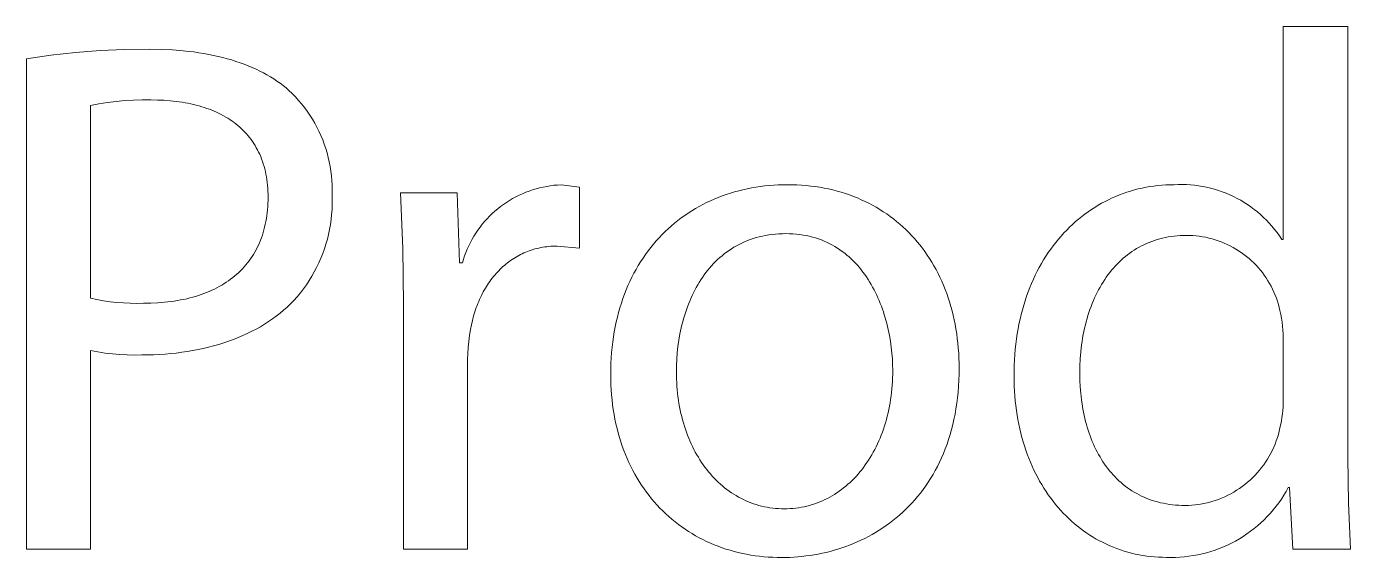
# Model space of a CAD drawing. Header units: millimetres. Extents: x -962 to 3068, y -237 to 2578.
# Drawn here: x 1785.4 to 1857.9, y -170.2 to -141.1 of the extents above; entities that cross this region are included whole.
import ezdxf

# ---------------------------------------------------------------- set-up
doc = ezdxf.new("R2010")
doc.units = ezdxf.units.MM
doc.header["$MEASUREMENT"] = 0
doc.layers.add('Domyślny', color=7, linetype='Continuous', true_color=0x000000)

msp = doc.modelspace()

# ---------------------------------------------------------------- linework, layer by layer
at = {"layer": 'Domyślny', "color": 18, "lineweight": 15, "true_color": 0x000000}
for p, q in [((1854.203, -152.808), (1854.203, -141.146)), ((1854.203, -141.146), (1857.746, -141.146)), ((1857.746, -141.146), (1857.746, -164.739)), ((1785.368, -142.916), (1786.707, -142.721)), ((1786.707, -142.721), (1788.051, -142.572)), ((1788.051, -142.572), (1789.4, -142.467)), ((1789.4, -142.467), (1790.752, -142.407)), ((1790.752, -142.407), (1792.105, -142.393)), ((1792.105, -142.393), (1792.743, -142.402)), ((1792.743, -142.402), (1793.36, -142.431)), ((1793.36, -142.431), (1793.955, -142.478)), ((1793.955, -142.478), (1794.244, -142.508)), ((1794.244, -142.508), (1794.528, -142.543)), ((1794.528, -142.543), (1794.807, -142.582)), ((1794.807, -142.582), (1795.08, -142.626)), ((1795.08, -142.626), (1795.348, -142.675)), ((1795.348, -142.675), (1795.611, -142.727)), ((1795.611, -142.727), (1795.868, -142.784)), ((1795.868, -142.784), (1796.12, -142.846)), ((1796.12, -142.846), (1796.366, -142.912)), ((1785.368, -169.784), (1785.368, -142.916)), ((1796.366, -142.912), (1796.607, -142.981)), ((1796.607, -142.981), (1796.843, -143.056)), ((1796.843, -143.056), (1797.074, -143.134)), ((1797.074, -143.134), (1797.299, -143.216)), ((1797.299, -143.216), (1797.518, -143.303)), ((1797.518, -143.303), (1797.733, -143.393)), ((1797.733, -143.393), (1797.942, -143.488)), ((1797.942, -143.488), (1798.146, -143.587)), ((1798.146, -143.587), (1798.344, -143.689)), ((1798.344, -143.689), (1798.537, -143.796)), ((1798.537, -143.796), (1798.725, -143.906)), ((1798.725, -143.906), (1798.908, -144.02)), ((1798.908, -144.02), (1799.085, -144.138)), ((1799.085, -144.138), (1799.257, -144.26)), ((1799.257, -144.26), (1799.424, -144.385)), ((1799.424, -144.385), (1799.585, -144.514)), ((1799.585, -144.514), (1799.741, -144.647)), ((1799.741, -144.647), (1799.925, -144.823)), ((1799.925, -144.823), (1800.102, -145.005)), ((1800.102, -145.005), (1800.273, -145.193)), ((1789.339, -145.378), (1788.87, -145.466)), ((1788.87, -145.466), (1788.87, -156.028)), ((1789.809, -145.305), (1789.339, -145.378)), ((1790.282, -145.247), (1789.809, -145.305)), ((1790.757, -145.205), (1790.282, -145.247)), ((1791.233, -145.178), (1790.757, -145.205)), ((1791.709, -145.166), (1791.233, -145.178)), ((1792.185, -145.171), (1791.709, -145.166)), ((1792.544, -145.176), (1792.185, -145.171)), ((1792.894, -145.191), (1792.544, -145.176)), ((1793.237, -145.216), (1792.894, -145.191)), ((1793.571, -145.252), (1793.237, -145.216)), ((1793.896, -145.298), (1793.571, -145.252)), ((1794.055, -145.325), (1793.896, -145.298)), ((1794.213, -145.354), (1794.055, -145.325)), ((1794.367, -145.386), (1794.213, -145.354)), ((1794.52, -145.421), (1794.367, -145.386)), ((1794.67, -145.458), (1794.52, -145.421)), ((1794.818, -145.497), (1794.67, -145.458)), ((1794.964, -145.54), (1794.818, -145.497)), ((1795.107, -145.585), (1794.964, -145.54)), ((1795.248, -145.632), (1795.107, -145.585)), ((1795.386, -145.682), (1795.248, -145.632)), ((1795.522, -145.735), (1795.386, -145.682)), ((1795.655, -145.79), (1795.522, -145.735)), ((1800.273, -145.193), (1800.437, -145.387)), ((1800.437, -145.387), (1800.595, -145.587)), ((1800.595, -145.587), (1800.746, -145.791)), ((1795.785, -145.848), (1795.655, -145.79)), ((1795.914, -145.908), (1795.785, -145.848)), ((1796.039, -145.971), (1795.914, -145.908)), ((1796.162, -146.037), (1796.039, -145.971)), ((1796.282, -146.105), (1796.162, -146.037)), ((1796.4, -146.176), (1796.282, -146.105)), ((1796.514, -146.25), (1796.4, -146.176)), ((1796.626, -146.326), (1796.514, -146.25)), ((1796.736, -146.405), (1796.626, -146.326)), ((1796.842, -146.486), (1796.736, -146.405)), ((1796.946, -146.57), (1796.842, -146.486)), ((1800.746, -145.791), (1800.889, -146.001)), ((1800.889, -146.001), (1801.026, -146.216)), ((1801.026, -146.216), (1801.154, -146.435)), ((1801.154, -146.435), (1801.275, -146.658)), ((1797.047, -146.657), (1796.946, -146.57)), ((1797.145, -146.746), (1797.047, -146.657)), ((1797.239, -146.838), (1797.145, -146.746)), ((1797.332, -146.933), (1797.239, -146.838)), ((1797.421, -147.03), (1797.332, -146.933)), ((1797.507, -147.13), (1797.421, -147.03)), ((1797.59, -147.232), (1797.507, -147.13)), ((1801.275, -146.658), (1801.389, -146.886)), ((1801.389, -146.886), (1801.494, -147.117)), ((1801.494, -147.117), (1801.592, -147.352)), ((1797.67, -147.338), (1797.59, -147.232)), ((1797.747, -147.445), (1797.67, -147.338)), ((1797.82, -147.556), (1797.747, -147.445)), ((1797.891, -147.669), (1797.82, -147.556)), ((1797.958, -147.785), (1797.891, -147.669)), ((1798.023, -147.904), (1797.958, -147.785)), ((1798.084, -148.025), (1798.023, -147.904)), ((1801.592, -147.352), (1801.681, -147.59)), ((1801.681, -147.59), (1801.762, -147.831)), ((1801.762, -147.831), (1801.835, -148.075)), ((1798.141, -148.149), (1798.084, -148.025)), ((1798.196, -148.275), (1798.141, -148.149)), ((1798.247, -148.405), (1798.196, -148.275)), ((1798.295, -148.537), (1798.247, -148.405)), ((1798.34, -148.671), (1798.295, -148.537)), ((1798.381, -148.809), (1798.34, -148.671)), ((1801.835, -148.075), (1801.899, -148.321)), ((1801.899, -148.321), (1801.955, -148.569)), ((1801.955, -148.569), (1802.002, -148.818)), ((1798.418, -148.949), (1798.381, -148.809)), ((1798.452, -149.092), (1798.418, -148.949)), ((1798.483, -149.237), (1798.452, -149.092)), ((1798.51, -149.385), (1798.483, -149.237)), ((1798.534, -149.536), (1798.51, -149.385)), ((1802.002, -148.818), (1802.041, -149.07)), ((1802.041, -149.07), (1802.071, -149.322)), ((1802.071, -149.322), (1802.092, -149.575)), ((1798.554, -149.69), (1798.534, -149.536)), ((1798.571, -149.846), (1798.554, -149.69)), ((1798.584, -150.005), (1798.571, -149.846)), ((1798.593, -150.167), (1798.584, -150.005)), ((1802.092, -149.575), (1802.104, -149.829)), ((1802.108, -150.083), (1802.103, -150.338)), ((1802.104, -149.829), (1802.108, -150.083)), ((1812.903, -150.159), (1813.092, -150.095)), ((1813.092, -150.095), (1813.282, -150.038)), ((1813.282, -150.038), (1813.475, -149.987)), ((1813.475, -149.987), (1813.669, -149.942)), ((1813.669, -149.942), (1813.864, -149.904)), ((1813.864, -149.904), (1814.061, -149.873)), ((1814.061, -149.873), (1814.258, -149.848)), ((1814.258, -149.848), (1814.457, -149.831)), ((1814.457, -149.831), (1814.655, -149.82)), ((1814.655, -149.82), (1815.662, -149.94)), ((1815.662, -149.94), (1815.662, -153.282)), ((1824.38, -150.146), (1824.611, -150.088)), ((1824.611, -150.088), (1824.845, -150.036)), ((1824.845, -150.036), (1825.082, -149.989)), ((1825.082, -149.989), (1825.32, -149.948)), ((1825.32, -149.948), (1825.561, -149.912)), ((1825.561, -149.912), (1825.804, -149.881)), ((1825.804, -149.881), (1826.049, -149.856)), ((1826.049, -149.856), (1826.296, -149.837)), ((1826.296, -149.837), (1826.544, -149.823)), ((1826.544, -149.823), (1826.795, -149.814)), ((1826.795, -149.814), (1827.047, -149.812)), ((1827.047, -149.812), (1827.308, -149.815)), ((1827.308, -149.815), (1827.567, -149.823)), ((1827.567, -149.823), (1827.823, -149.838)), ((1827.823, -149.838), (1828.077, -149.859)), ((1828.077, -149.859), (1828.327, -149.885)), ((1828.327, -149.885), (1828.575, -149.917)), ((1828.575, -149.917), (1828.82, -149.955)), ((1828.82, -149.955), (1829.061, -149.999)), ((1829.061, -149.999), (1829.3, -150.047)), ((1829.3, -150.047), (1829.536, -150.102)), ((1829.536, -150.102), (1829.768, -150.162)), ((1845.851, -150.162), (1846.059, -150.103)), ((1846.059, -150.103), (1846.269, -150.049)), ((1846.269, -150.049), (1846.481, -150)), ((1846.481, -150), (1846.695, -149.957)), ((1846.695, -149.957), (1846.91, -149.92)), ((1846.91, -149.92), (1847.127, -149.888)), ((1847.127, -149.888), (1847.345, -149.862)), ((1847.345, -149.862), (1847.564, -149.842)), ((1847.564, -149.842), (1847.785, -149.827)), ((1847.785, -149.827), (1848.008, -149.818)), ((1848.008, -149.818), (1848.231, -149.816)), ((1848.231, -149.816), (1848.454, -149.806)), ((1848.454, -149.806), (1848.678, -149.803)), ((1848.678, -149.803), (1848.901, -149.809)), ((1848.901, -149.809), (1849.124, -149.822)), ((1849.124, -149.822), (1849.347, -149.843)), ((1849.347, -149.843), (1849.569, -149.871)), ((1849.569, -149.871), (1849.789, -149.907)), ((1849.789, -149.907), (1850.009, -149.95)), ((1850.009, -149.95), (1850.226, -150.001)), ((1850.226, -150.001), (1850.442, -150.06)), ((1850.442, -150.06), (1850.656, -150.125)), ((1850.656, -150.125), (1850.867, -150.198)), ((1798.583, -151.016), (1798.593, -150.846)), ((1798.598, -150.331), (1798.593, -150.167)), ((1798.593, -150.846), (1798.598, -150.674)), ((1798.6, -150.499), (1798.598, -150.331)), ((1798.598, -150.674), (1798.6, -150.499)), ((1802.103, -150.338), (1802.113, -150.614)), ((1802.113, -150.614), (1802.113, -150.89)), ((1805.982, -153.308), (1805.851, -150.262)), ((1805.851, -150.262), (1808.965, -150.262)), ((1808.965, -150.262), (1809.086, -154.087)), ((1811.495, -150.894), (1811.66, -150.781)), ((1811.66, -150.781), (1811.828, -150.675)), ((1811.828, -150.675), (1811.999, -150.574)), ((1811.999, -150.574), (1812.174, -150.479)), ((1812.174, -150.479), (1812.352, -150.389)), ((1812.352, -150.389), (1812.533, -150.307)), ((1812.533, -150.307), (1812.717, -150.23)), ((1812.717, -150.23), (1812.903, -150.159)), ((1822.412, -150.902), (1822.619, -150.797)), ((1822.619, -150.797), (1822.829, -150.697)), ((1822.829, -150.697), (1823.043, -150.603)), ((1823.043, -150.603), (1823.259, -150.514)), ((1823.259, -150.514), (1823.478, -150.43)), ((1823.478, -150.43), (1823.699, -150.351)), ((1823.699, -150.351), (1823.923, -150.277)), ((1823.923, -150.277), (1824.15, -150.209)), ((1824.15, -150.209), (1824.38, -150.146)), ((1829.768, -150.162), (1829.998, -150.227)), ((1829.998, -150.227), (1830.224, -150.298)), ((1830.224, -150.298), (1830.447, -150.374)), ((1830.447, -150.374), (1830.667, -150.456)), ((1830.667, -150.456), (1830.883, -150.542)), ((1830.883, -150.542), (1831.096, -150.634)), ((1831.096, -150.634), (1831.306, -150.731)), ((1831.306, -150.731), (1831.512, -150.833)), ((1831.512, -150.833), (1831.714, -150.94)), ((1844.073, -150.941), (1844.261, -150.833)), ((1844.261, -150.833), (1844.452, -150.731)), ((1844.452, -150.731), (1844.645, -150.634)), ((1844.645, -150.634), (1844.84, -150.542)), ((1844.84, -150.542), (1845.038, -150.455)), ((1845.038, -150.455), (1845.238, -150.374)), ((1845.238, -150.374), (1845.44, -150.298)), ((1845.44, -150.298), (1845.645, -150.227)), ((1845.645, -150.227), (1845.851, -150.162)), ((1850.867, -150.198), (1851.076, -150.279)), ((1851.076, -150.279), (1851.281, -150.366)), ((1851.281, -150.366), (1851.484, -150.46)), ((1851.484, -150.46), (1851.683, -150.562)), ((1851.683, -150.562), (1851.879, -150.67)), ((1851.879, -150.67), (1852.071, -150.784)), ((1852.071, -150.784), (1852.259, -150.905)), ((1798.509, -151.67), (1798.533, -151.51)), ((1798.533, -151.51), (1798.553, -151.348)), ((1798.553, -151.348), (1798.57, -151.183)), ((1798.57, -151.183), (1798.583, -151.016)), ((1802.084, -151.442), (1802.056, -151.717)), ((1802.103, -151.166), (1802.084, -151.442)), ((1802.113, -150.89), (1802.103, -151.166)), ((1810.598, -151.679), (1810.736, -151.536)), ((1810.736, -151.536), (1810.879, -151.397)), ((1810.879, -151.397), (1811.026, -151.264)), ((1811.026, -151.264), (1811.179, -151.135)), ((1811.179, -151.135), (1811.335, -151.012)), ((1811.335, -151.012), (1811.495, -150.894)), ((1821.235, -151.636), (1821.423, -151.501)), ((1821.423, -151.501), (1821.614, -151.371)), ((1821.614, -151.371), (1821.809, -151.246)), ((1821.809, -151.246), (1822.006, -151.126)), ((1822.006, -151.126), (1822.207, -151.011)), ((1822.207, -151.011), (1822.412, -150.902)), ((1831.714, -150.94), (1831.913, -151.052)), ((1831.913, -151.052), (1832.109, -151.169)), ((1832.109, -151.169), (1832.3, -151.291)), ((1832.3, -151.291), (1832.489, -151.417)), ((1832.489, -151.417), (1832.673, -151.549)), ((1832.673, -151.549), (1832.853, -151.685)), ((1843.002, -151.694), (1843.174, -151.556)), ((1843.174, -151.556), (1843.348, -151.423)), ((1843.348, -151.423), (1843.525, -151.295)), ((1843.525, -151.295), (1843.705, -151.172)), ((1843.705, -151.172), (1843.888, -151.054)), ((1843.888, -151.054), (1844.073, -150.941)), ((1852.259, -150.905), (1852.442, -151.033)), ((1852.442, -151.033), (1852.621, -151.167)), ((1852.621, -151.167), (1852.796, -151.307)), ((1852.796, -151.307), (1852.965, -151.452)), ((1852.965, -151.452), (1853.13, -151.604)), ((1798.333, -152.43), (1798.376, -152.283)), ((1798.376, -152.283), (1798.414, -152.134)), ((1798.414, -152.134), (1798.449, -151.982)), ((1798.449, -151.982), (1798.481, -151.827)), ((1798.481, -151.827), (1798.509, -151.67)), ((1801.971, -152.263), (1801.914, -152.533)), ((1802.018, -151.99), (1801.971, -152.263)), ((1802.056, -151.717), (1802.018, -151.99)), ((1809.985, -152.462), (1810.097, -152.297)), ((1810.097, -152.297), (1810.214, -152.137)), ((1810.214, -152.137), (1810.337, -151.98)), ((1810.337, -151.98), (1810.465, -151.827)), ((1810.465, -151.827), (1810.598, -151.679)), ((1820.351, -152.385), (1820.52, -152.226)), ((1820.52, -152.226), (1820.693, -152.071)), ((1820.693, -152.071), (1820.87, -151.921)), ((1820.87, -151.921), (1821.051, -151.776)), ((1821.051, -151.776), (1821.235, -151.636)), ((1832.853, -151.685), (1833.03, -151.826)), ((1833.03, -151.826), (1833.203, -151.971)), ((1833.203, -151.971), (1833.372, -152.121)), ((1833.372, -152.121), (1833.536, -152.276)), ((1833.536, -152.276), (1833.697, -152.435)), ((1842.194, -152.458), (1842.349, -152.296)), ((1842.349, -152.296), (1842.508, -152.138)), ((1842.508, -152.138), (1842.669, -151.985)), ((1842.669, -151.985), (1842.834, -151.837)), ((1842.834, -151.837), (1843.002, -151.694)), ((1853.13, -151.604), (1853.289, -151.761)), ((1853.289, -151.761), (1853.443, -151.923)), ((1853.443, -151.923), (1853.591, -152.091)), ((1853.591, -152.091), (1853.733, -152.263)), ((1853.733, -152.263), (1853.869, -152.44)), ((1798.07, -153.126), (1798.13, -152.992)), ((1798.13, -152.992), (1798.186, -152.855)), ((1798.186, -152.855), (1798.238, -152.716)), ((1798.238, -152.716), (1798.288, -152.575)), ((1798.288, -152.575), (1798.333, -152.43)), ((1801.848, -152.801), (1801.773, -153.067)), ((1801.914, -152.533), (1801.848, -152.801)), ((1809.595, -153.156), (1809.684, -152.978)), ((1809.684, -152.978), (1809.778, -152.802)), ((1809.778, -152.802), (1809.879, -152.631)), ((1809.879, -152.631), (1809.985, -152.462)), ((1819.713, -153.071), (1819.866, -152.892)), ((1819.866, -152.892), (1820.024, -152.718)), ((1820.024, -152.718), (1820.185, -152.549)), ((1820.185, -152.549), (1820.351, -152.385)), ((1824.553, -153.008), (1824.406, -153.081)), ((1824.704, -152.94), (1824.553, -153.008)), ((1824.858, -152.877), (1824.704, -152.94)), ((1825.015, -152.818), (1824.858, -152.877)), ((1825.175, -152.763), (1825.015, -152.818)), ((1825.339, -152.714), (1825.175, -152.763)), ((1825.506, -152.669), (1825.339, -152.714)), ((1825.677, -152.629), (1825.506, -152.669)), ((1825.851, -152.594), (1825.677, -152.629)), ((1826.028, -152.565), (1825.851, -152.594)), ((1826.209, -152.54), (1826.028, -152.565)), ((1826.393, -152.521), (1826.209, -152.54)), ((1826.58, -152.507), (1826.393, -152.521)), ((1826.772, -152.498), (1826.58, -152.507)), ((1826.966, -152.496), (1826.772, -152.498)), ((1827.161, -152.499), (1826.966, -152.496)), ((1827.352, -152.508), (1827.161, -152.499)), ((1827.54, -152.523), (1827.352, -152.508)), ((1827.724, -152.543), (1827.54, -152.523)), ((1827.904, -152.57), (1827.724, -152.543)), ((1828.081, -152.602), (1827.904, -152.57)), ((1828.254, -152.639), (1828.081, -152.602)), ((1828.424, -152.682), (1828.254, -152.639)), ((1828.589, -152.73), (1828.424, -152.682)), ((1828.752, -152.783), (1828.589, -152.73)), ((1828.911, -152.841), (1828.752, -152.783)), ((1829.066, -152.904), (1828.911, -152.841)), ((1829.218, -152.971), (1829.066, -152.904)), ((1829.366, -153.044), (1829.218, -152.971)), ((1833.697, -152.435), (1833.854, -152.598)), ((1833.854, -152.598), (1834.007, -152.766)), ((1834.007, -152.766), (1834.155, -152.938)), ((1834.155, -152.938), (1834.3, -153.114)), ((1841.609, -153.156), (1841.75, -152.974)), ((1841.75, -152.974), (1841.894, -152.798)), ((1841.894, -152.798), (1842.042, -152.625)), ((1842.042, -152.625), (1842.194, -152.458)), ((1846.859, -152.976), (1846.719, -153.035)), ((1847.003, -152.921), (1846.859, -152.976)), ((1847.148, -152.869), (1847.003, -152.921)), ((1847.296, -152.822), (1847.148, -152.869)), ((1847.447, -152.78), (1847.296, -152.822)), ((1847.599, -152.741), (1847.447, -152.78)), ((1847.754, -152.707), (1847.599, -152.741)), ((1847.911, -152.677), (1847.754, -152.707)), ((1848.071, -152.652), (1847.911, -152.677)), ((1848.233, -152.631), (1848.071, -152.652)), ((1848.397, -152.615), (1848.233, -152.631)), ((1848.563, -152.603), (1848.397, -152.615)), ((1848.731, -152.596), (1848.563, -152.603)), ((1848.902, -152.594), (1848.731, -152.596)), ((1849.08, -152.596), (1848.902, -152.594)), ((1849.258, -152.604), (1849.08, -152.596)), ((1849.435, -152.618), (1849.258, -152.604)), ((1849.612, -152.638), (1849.435, -152.618)), ((1849.788, -152.665), (1849.612, -152.638)), ((1849.963, -152.697), (1849.788, -152.665)), ((1850.136, -152.735), (1849.963, -152.697)), ((1850.309, -152.779), (1850.136, -152.735)), ((1850.479, -152.829), (1850.309, -152.779)), ((1850.648, -152.885), (1850.479, -152.829)), ((1850.815, -152.946), (1850.648, -152.885)), ((1850.98, -153.013), (1850.815, -152.946)), ((1851.142, -153.086), (1850.98, -153.013)), ((1853.869, -152.44), (1853.999, -152.622)), ((1853.999, -152.622), (1854.123, -152.808)), ((1854.123, -152.808), (1854.203, -152.808)), ((1797.721, -153.755), (1797.797, -153.635)), ((1797.797, -153.635), (1797.871, -153.512)), ((1797.871, -153.512), (1797.94, -153.386)), ((1797.94, -153.386), (1798.007, -153.257)), ((1798.007, -153.257), (1798.07, -153.126)), ((1801.595, -153.59), (1801.492, -153.847)), ((1801.688, -153.33), (1801.595, -153.59)), ((1801.773, -153.067), (1801.688, -153.33)), ((1806.012, -156.355), (1805.982, -153.308)), ((1809.304, -153.897), (1809.367, -153.708)), ((1809.367, -153.708), (1809.437, -153.521)), ((1809.437, -153.521), (1809.513, -153.337)), ((1809.513, -153.337), (1809.595, -153.156)), ((1812.237, -153.744), (1812.146, -153.797)), ((1812.33, -153.692), (1812.237, -153.744)), ((1812.424, -153.643), (1812.33, -153.692)), ((1812.519, -153.597), (1812.424, -153.643)), ((1812.615, -153.552), (1812.519, -153.597)), ((1812.713, -153.51), (1812.615, -153.552)), ((1812.812, -153.471), (1812.713, -153.51)), ((1812.912, -153.433), (1812.812, -153.471)), ((1813.014, -153.398), (1812.912, -153.433)), ((1813.117, -153.366), (1813.014, -153.398)), ((1813.221, -153.336), (1813.117, -153.366)), ((1813.326, -153.308), (1813.221, -153.336)), ((1813.432, -153.283), (1813.326, -153.308)), ((1813.54, -153.261), (1813.432, -153.283)), ((1813.648, -153.241), (1813.54, -153.261)), ((1813.758, -153.223), (1813.648, -153.241)), ((1813.869, -153.209), (1813.758, -153.223)), ((1813.981, -153.196), (1813.869, -153.209)), ((1814.094, -153.187), (1813.981, -153.196)), ((1814.209, -153.18), (1814.094, -153.187)), ((1814.324, -153.176), (1814.209, -153.18)), ((1814.441, -153.175), (1814.324, -153.176)), ((1815.662, -153.282), (1814.441, -153.175)), ((1819.141, -153.832), (1819.278, -153.635)), ((1819.278, -153.635), (1819.418, -153.442)), ((1819.418, -153.442), (1819.563, -153.254)), ((1819.563, -153.254), (1819.713, -153.071)), ((1823.467, -153.702), (1823.346, -153.806)), ((1823.592, -153.602), (1823.467, -153.702)), ((1823.719, -153.505), (1823.592, -153.602)), ((1823.85, -153.412), (1823.719, -153.505)), ((1823.984, -153.323), (1823.85, -153.412)), ((1824.122, -153.238), (1823.984, -153.323)), ((1824.262, -153.157), (1824.122, -153.238)), ((1824.406, -153.081), (1824.262, -153.157)), ((1829.511, -153.12), (1829.366, -153.044)), ((1829.652, -153.201), (1829.511, -153.12)), ((1829.791, -153.287), (1829.652, -153.201)), ((1829.925, -153.376), (1829.791, -153.287)), ((1830.057, -153.47), (1829.925, -153.376)), ((1830.185, -153.568), (1830.057, -153.47)), ((1830.309, -153.669), (1830.185, -153.568)), ((1830.431, -153.774), (1830.309, -153.669)), ((1834.3, -153.114), (1834.44, -153.295)), ((1834.44, -153.295), (1834.576, -153.48)), ((1834.576, -153.48), (1834.707, -153.669)), ((1834.707, -153.669), (1834.834, -153.862)), ((1841.084, -153.928), (1841.209, -153.728)), ((1841.209, -153.728), (1841.339, -153.533)), ((1841.339, -153.533), (1841.472, -153.342)), ((1841.472, -153.342), (1841.609, -153.156)), ((1845.561, -153.747), (1845.445, -153.845)), ((1845.68, -153.653), (1845.561, -153.747)), ((1845.801, -153.562), (1845.68, -153.653)), ((1845.924, -153.476), (1845.801, -153.562)), ((1846.051, -153.393), (1845.924, -153.476)), ((1846.179, -153.313), (1846.051, -153.393)), ((1846.311, -153.238), (1846.179, -153.313)), ((1846.444, -153.167), (1846.311, -153.238)), ((1846.58, -153.099), (1846.444, -153.167)), ((1846.719, -153.035), (1846.58, -153.099)), ((1851.302, -153.164), (1851.142, -153.086)), ((1851.459, -153.248), (1851.302, -153.164)), ((1851.613, -153.337), (1851.459, -153.248)), ((1851.764, -153.431), (1851.613, -153.337)), ((1851.912, -153.53), (1851.764, -153.431)), ((1852.056, -153.634), (1851.912, -153.53)), ((1852.197, -153.744), (1852.056, -153.634)), ((1852.334, -153.857), (1852.197, -153.744)), ((1797.093, -154.525), (1797.193, -154.423)), ((1797.193, -154.423), (1797.289, -154.318)), ((1797.289, -154.318), (1797.382, -154.211)), ((1797.382, -154.211), (1797.471, -154.101)), ((1797.471, -154.101), (1797.558, -153.989)), ((1797.558, -153.989), (1797.641, -153.873)), ((1797.641, -153.873), (1797.721, -153.755)), ((1801.261, -154.349), (1801.133, -154.593)), ((1801.381, -154.1), (1801.261, -154.349)), ((1801.492, -153.847), (1801.381, -154.1)), ((1809.086, -154.087), (1809.247, -154.087)), ((1809.247, -154.087), (1809.304, -153.897)), ((1811.31, -154.45), (1811.235, -154.526)), ((1811.387, -154.375), (1811.31, -154.45)), ((1811.466, -154.303), (1811.387, -154.375)), ((1811.546, -154.232), (1811.466, -154.303)), ((1811.628, -154.164), (1811.546, -154.232)), ((1811.711, -154.097), (1811.628, -154.164)), ((1811.795, -154.033), (1811.711, -154.097)), ((1811.881, -153.971), (1811.795, -154.033)), ((1811.968, -153.911), (1811.881, -153.971)), ((1812.056, -153.853), (1811.968, -153.911)), ((1812.146, -153.797), (1812.056, -153.853)), ((1818.641, -154.668), (1818.759, -154.452)), ((1818.759, -154.452), (1818.882, -154.241)), ((1818.882, -154.241), (1819.009, -154.034)), ((1819.009, -154.034), (1819.141, -153.832)), ((1822.787, -154.378), (1822.685, -154.502)), ((1822.893, -154.257), (1822.787, -154.378)), ((1823.001, -154.139), (1822.893, -154.257)), ((1823.113, -154.025), (1823.001, -154.139)), ((1823.228, -153.914), (1823.113, -154.025)), ((1823.346, -153.806), (1823.228, -153.914)), ((1830.549, -153.883), (1830.431, -153.774)), ((1830.663, -153.995), (1830.549, -153.883)), ((1830.775, -154.11), (1830.663, -153.995)), ((1830.883, -154.229), (1830.775, -154.11)), ((1830.989, -154.35), (1830.883, -154.229)), ((1831.09, -154.475), (1830.989, -154.35)), ((1831.189, -154.603), (1831.09, -154.475)), ((1834.834, -153.862), (1834.957, -154.059)), ((1834.957, -154.059), (1835.075, -154.26)), ((1835.075, -154.26), (1835.189, -154.464)), ((1835.189, -154.464), (1835.298, -154.673)), ((1840.733, -154.554), (1840.846, -154.341)), ((1840.846, -154.341), (1840.963, -154.132)), ((1840.963, -154.132), (1841.084, -153.928)), ((1844.903, -154.386), (1844.802, -154.504)), ((1845.006, -154.271), (1844.903, -154.386)), ((1845.112, -154.159), (1845.006, -154.271)), ((1845.22, -154.051), (1845.112, -154.159)), ((1845.331, -153.946), (1845.22, -154.051)), ((1845.445, -153.845), (1845.331, -153.946)), ((1852.466, -153.976), (1852.334, -153.857)), ((1852.595, -154.099), (1852.466, -153.976)), ((1852.719, -154.226), (1852.595, -154.099)), ((1852.839, -154.357), (1852.719, -154.226)), ((1852.955, -154.492), (1852.839, -154.357)), ((1796.187, -155.24), (1796.311, -155.16)), ((1796.311, -155.16), (1796.432, -155.077)), ((1796.432, -155.077), (1796.55, -154.992)), ((1796.55, -154.992), (1796.665, -154.904)), ((1796.665, -154.904), (1796.777, -154.813)), ((1796.777, -154.813), (1796.885, -154.72)), ((1796.885, -154.72), (1796.991, -154.624)), ((1796.991, -154.624), (1797.093, -154.525)), ((1800.851, -155.069), (1800.698, -155.299)), ((1800.996, -154.833), (1800.851, -155.069)), ((1801.133, -154.593), (1800.996, -154.833)), ((1810.684, -155.206), (1810.622, -155.299)), ((1810.747, -155.114), (1810.684, -155.206)), ((1810.812, -155.025), (1810.747, -155.114)), ((1810.879, -154.937), (1810.812, -155.025)), ((1810.947, -154.851), (1810.879, -154.937)), ((1811.016, -154.767), (1810.947, -154.851)), ((1811.088, -154.685), (1811.016, -154.767)), ((1811.16, -154.605), (1811.088, -154.685)), ((1811.235, -154.526), (1811.16, -154.605)), ((1818.316, -155.342), (1818.419, -155.112)), ((1818.419, -155.112), (1818.528, -154.888)), ((1818.528, -154.888), (1818.641, -154.668)), ((1822.219, -155.165), (1822.135, -155.305)), ((1822.306, -155.027), (1822.219, -155.165)), ((1822.396, -154.891), (1822.306, -155.027)), ((1822.489, -154.759), (1822.396, -154.891)), ((1822.586, -154.629), (1822.489, -154.759)), ((1822.685, -154.502), (1822.586, -154.629)), ((1831.285, -154.733), (1831.189, -154.603)), ((1831.378, -154.866), (1831.285, -154.733)), ((1831.467, -155.002), (1831.378, -154.866)), ((1831.553, -155.14), (1831.467, -155.002)), ((1831.637, -155.28), (1831.553, -155.14)), ((1835.298, -154.673), (1835.402, -154.886)), ((1835.402, -154.886), (1835.502, -155.102)), ((1835.502, -155.102), (1835.597, -155.322)), ((1840.42, -155.22), (1840.52, -154.994)), ((1840.52, -154.994), (1840.624, -154.772)), ((1840.624, -154.772), (1840.733, -154.554)), ((1844.34, -155.144), (1844.255, -155.282)), ((1844.427, -155.01), (1844.34, -155.144)), ((1844.517, -154.879), (1844.427, -155.01)), ((1844.609, -154.751), (1844.517, -154.879)), ((1844.704, -154.626), (1844.609, -154.751)), ((1844.802, -154.504), (1844.704, -154.626)), ((1853.066, -154.632), (1852.955, -154.492)), ((1853.172, -154.775), (1853.066, -154.632)), ((1853.273, -154.921), (1853.172, -154.775)), ((1853.369, -155.071), (1853.273, -154.921)), ((1853.459, -155.224), (1853.369, -155.071)), ((1794.473, -155.976), (1794.631, -155.93)), ((1794.631, -155.93), (1794.787, -155.882)), ((1794.787, -155.882), (1794.94, -155.83)), ((1794.94, -155.83), (1795.09, -155.776)), ((1795.09, -155.776), (1795.237, -155.719)), ((1795.237, -155.719), (1795.382, -155.659)), ((1795.382, -155.659), (1795.523, -155.596)), ((1795.523, -155.596), (1795.662, -155.53)), ((1795.662, -155.53), (1795.798, -155.462)), ((1795.798, -155.462), (1795.93, -155.391)), ((1795.93, -155.391), (1796.06, -155.317)), ((1796.06, -155.317), (1796.187, -155.24)), ((1800.369, -155.742), (1800.193, -155.955)), ((1800.537, -155.523), (1800.369, -155.742)), ((1800.698, -155.299), (1800.537, -155.523)), ((1810.285, -155.892), (1810.235, -155.997)), ((1810.337, -155.789), (1810.285, -155.892)), ((1810.391, -155.688), (1810.337, -155.789)), ((1810.446, -155.588), (1810.391, -155.688)), ((1810.503, -155.49), (1810.446, -155.588)), ((1810.562, -155.394), (1810.503, -155.49)), ((1810.622, -155.299), (1810.562, -155.394)), ((1818.035, -156.055), (1818.124, -155.813)), ((1818.124, -155.813), (1818.217, -155.575)), ((1818.217, -155.575), (1818.316, -155.342)), ((1821.83, -155.89), (1821.761, -156.042)), ((1821.902, -155.741), (1821.83, -155.89)), ((1821.977, -155.593), (1821.902, -155.741)), ((1822.055, -155.448), (1821.977, -155.593)), ((1822.135, -155.305), (1822.055, -155.448)), ((1831.717, -155.423), (1831.637, -155.28)), ((1831.794, -155.567), (1831.717, -155.423)), ((1831.869, -155.714), (1831.794, -155.567)), ((1831.94, -155.862), (1831.869, -155.714)), ((1832.008, -156.012), (1831.94, -155.862)), ((1835.597, -155.322), (1835.688, -155.546)), ((1835.688, -155.546), (1835.773, -155.773)), ((1835.773, -155.773), (1835.854, -156.004)), ((1840.066, -156.168), (1840.148, -155.925)), ((1840.148, -155.925), (1840.234, -155.686)), ((1840.234, -155.686), (1840.325, -155.451)), ((1840.325, -155.451), (1840.42, -155.22)), ((1843.945, -155.86), (1843.875, -156.011)), ((1844.018, -155.711), (1843.945, -155.86)), ((1844.095, -155.565), (1844.018, -155.711)), ((1844.173, -155.422), (1844.095, -155.565)), ((1844.255, -155.282), (1844.173, -155.422)), ((1853.545, -155.38), (1853.459, -155.224)), ((1853.625, -155.539), (1853.545, -155.38)), ((1853.7, -155.7), (1853.625, -155.539)), ((1853.769, -155.864), (1853.7, -155.7)), ((1853.832, -156.03), (1853.769, -155.864)), ((1788.87, -156.028), (1789.229, -156.104)), ((1789.229, -156.104), (1789.59, -156.169)), ((1789.59, -156.169), (1789.953, -156.222)), ((1789.953, -156.222), (1790.317, -156.263)), ((1790.317, -156.263), (1790.683, -156.293)), ((1790.683, -156.293), (1791.049, -156.31)), ((1791.049, -156.31), (1791.416, -156.316)), ((1791.416, -156.316), (1791.783, -156.31)), ((1791.783, -156.31), (1792.174, -156.304)), ((1792.174, -156.304), (1792.556, -156.286)), ((1792.556, -156.286), (1792.928, -156.256)), ((1792.928, -156.256), (1793.11, -156.237)), ((1793.11, -156.237), (1793.289, -156.214)), ((1793.289, -156.214), (1793.466, -156.189)), ((1793.466, -156.189), (1793.641, -156.161)), ((1793.641, -156.161), (1793.813, -156.13)), ((1793.813, -156.13), (1793.982, -156.096)), ((1793.982, -156.096), (1794.148, -156.059)), ((1794.148, -156.059), (1794.312, -156.019)), ((1794.312, -156.019), (1794.473, -155.976)), ((1799.646, -156.519), (1799.455, -156.688)), ((1799.831, -156.343), (1799.646, -156.519)), ((1800.009, -156.162), (1799.831, -156.343)), ((1800.193, -155.955), (1800.009, -156.162)), ((1806.012, -169.789), (1806.012, -156.355)), ((1809.968, -156.656), (1809.93, -156.771)), ((1810.008, -156.543), (1809.968, -156.656)), ((1810.05, -156.431), (1810.008, -156.543)), ((1810.094, -156.32), (1810.05, -156.431)), ((1810.139, -156.211), (1810.094, -156.32)), ((1810.186, -156.103), (1810.139, -156.211)), ((1810.235, -155.997), (1810.186, -156.103)), ((1817.801, -156.808), (1817.874, -156.553)), ((1817.874, -156.553), (1817.952, -156.302)), ((1817.952, -156.302), (1818.035, -156.055)), ((1821.572, -156.509), (1821.515, -156.668)), ((1821.632, -156.351), (1821.572, -156.509)), ((1821.695, -156.196), (1821.632, -156.351)), ((1821.761, -156.042), (1821.695, -156.196)), ((1832.074, -156.164), (1832.008, -156.012)), ((1832.136, -156.317), (1832.074, -156.164)), ((1832.196, -156.472), (1832.136, -156.317)), ((1832.252, -156.628), (1832.196, -156.472)), ((1832.306, -156.785), (1832.252, -156.628)), ((1835.854, -156.004), (1835.93, -156.239)), ((1835.93, -156.239), (1836.001, -156.477)), ((1836.001, -156.477), (1836.067, -156.718)), ((1839.918, -156.667), (1839.99, -156.415)), ((1839.99, -156.415), (1840.066, -156.168)), ((1843.621, -156.644), (1843.565, -156.809)), ((1843.68, -156.482), (1843.621, -156.644)), ((1843.742, -156.322), (1843.68, -156.482)), ((1843.807, -156.166), (1843.742, -156.322)), ((1843.875, -156.011), (1843.807, -156.166)), ((1853.89, -156.199), (1853.832, -156.03)), ((1853.942, -156.369), (1853.89, -156.199)), ((1853.988, -156.54), (1853.942, -156.369)), ((1854.029, -156.714), (1853.988, -156.54)), ((1798.627, -157.312), (1798.405, -157.454)), ((1798.843, -157.165), (1798.627, -157.312)), ((1799.053, -157.012), (1798.843, -157.165)), ((1799.257, -156.853), (1799.053, -157.012)), ((1799.455, -156.688), (1799.257, -156.853)), ((1809.795, -157.244), (1809.739, -157.488)), ((1809.859, -157.005), (1809.795, -157.244)), ((1809.93, -156.771), (1809.859, -157.005)), ((1817.616, -157.6), (1817.672, -157.332)), ((1817.672, -157.332), (1817.734, -157.068)), ((1817.734, -157.068), (1817.801, -156.808)), ((1821.316, -157.32), (1821.273, -157.486)), ((1821.361, -157.155), (1821.316, -157.32)), ((1821.41, -156.991), (1821.361, -157.155)), ((1821.461, -156.829), (1821.41, -156.991)), ((1821.515, -156.668), (1821.461, -156.829)), ((1832.357, -156.943), (1832.306, -156.785)), ((1832.406, -157.101), (1832.357, -156.943)), ((1832.494, -157.421), (1832.406, -157.101)), ((1836.067, -156.718), (1836.128, -156.963)), ((1836.128, -156.963), (1836.184, -157.211)), ((1836.184, -157.211), (1836.235, -157.462)), ((1839.734, -157.446), (1839.79, -157.182)), ((1839.79, -157.182), (1839.852, -156.923)), ((1839.852, -156.923), (1839.918, -156.667)), ((1843.414, -157.318), (1843.369, -157.492)), ((1843.461, -157.146), (1843.414, -157.318)), ((1843.511, -156.976), (1843.461, -157.146)), ((1843.565, -156.809), (1843.511, -156.976)), ((1854.075, -156.923), (1854.029, -156.714)), ((1854.115, -157.134), (1854.075, -156.923)), ((1854.147, -157.347), (1854.115, -157.134)), ((1854.172, -157.56), (1854.147, -157.347)), ((1797.214, -158.08), (1796.96, -158.188)), ((1797.463, -157.966), (1797.214, -158.08)), ((1797.707, -157.846), (1797.463, -157.966)), ((1797.945, -157.721), (1797.707, -157.846)), ((1798.178, -157.591), (1797.945, -157.721)), ((1798.405, -157.454), (1798.178, -157.591)), ((1809.635, -158.065), (1809.592, -158.395)), ((1809.69, -157.738), (1809.635, -158.065)), ((1809.739, -157.488), (1809.69, -157.738)), ((1817.52, -158.149), (1817.565, -157.872)), ((1817.565, -157.872), (1817.616, -157.6)), ((1821.162, -157.991), (1821.102, -158.332)), ((1821.233, -157.653), (1821.162, -157.991)), ((1821.273, -157.486), (1821.233, -157.653)), ((1832.571, -157.744), (1832.494, -157.421)), ((1832.637, -158.067), (1832.571, -157.744)), ((1832.693, -158.391), (1832.637, -158.067)), ((1836.235, -157.462), (1836.28, -157.717)), ((1836.28, -157.717), (1836.321, -157.975)), ((1836.321, -157.975), (1836.356, -158.236)), ((1839.596, -158.261), (1839.636, -157.986)), ((1839.636, -157.986), (1839.682, -157.714)), ((1839.682, -157.714), (1839.734, -157.446)), ((1843.253, -158.028), (1843.221, -158.212)), ((1843.289, -157.847), (1843.253, -158.028)), ((1843.327, -157.669), (1843.289, -157.847)), ((1843.369, -157.492), (1843.327, -157.669)), ((1854.19, -157.774), (1854.172, -157.56)), ((1854.2, -157.989), (1854.19, -157.774)), ((1854.203, -158.203), (1854.2, -157.989)), ((1795.054, -158.783), (1794.765, -158.845)), ((1795.339, -158.715), (1795.054, -158.783)), ((1795.62, -158.642), (1795.339, -158.715)), ((1795.897, -158.563), (1795.62, -158.642)), ((1796.17, -158.477), (1795.897, -158.563)), ((1796.438, -158.387), (1796.17, -158.477)), ((1796.701, -158.29), (1796.438, -158.387)), ((1796.96, -158.188), (1796.701, -158.29)), ((1809.56, -158.725), (1809.539, -159.057)), ((1809.592, -158.395), (1809.56, -158.725)), ((1817.42, -159.003), (1817.447, -158.714)), ((1817.447, -158.714), (1817.481, -158.43)), ((1817.481, -158.43), (1817.52, -158.149)), ((1821.053, -158.676), (1821.015, -159.022)), ((1821.102, -158.332), (1821.053, -158.676)), ((1832.738, -158.715), (1832.693, -158.391)), ((1832.773, -159.037), (1832.738, -158.715)), ((1836.356, -158.236), (1836.386, -158.5)), ((1836.386, -158.5), (1836.41, -158.766)), ((1836.41, -158.766), (1836.43, -159.036)), ((1839.507, -159.111), (1839.531, -158.824)), ((1839.531, -158.824), (1839.56, -158.541)), ((1839.56, -158.541), (1839.596, -158.261)), ((1843.165, -158.584), (1843.121, -158.964)), ((1843.191, -158.397), (1843.165, -158.584)), ((1843.221, -158.212), (1843.191, -158.397)), ((1854.203, -161.599), (1854.203, -158.203)), ((1789.268, -158.975), (1788.87, -158.9)), ((1788.87, -158.9), (1788.87, -169.784)), ((1789.669, -159.036), (1789.268, -158.975)), ((1790.071, -159.084), (1789.669, -159.036)), ((1790.474, -159.119), (1790.071, -159.084)), ((1790.879, -159.14), (1790.474, -159.119)), ((1791.284, -159.147), (1790.879, -159.14)), ((1791.689, -159.142), (1791.284, -159.147)), ((1792.01, -159.139), (1791.689, -159.142)), ((1792.328, -159.13), (1792.01, -159.139)), ((1792.643, -159.115), (1792.328, -159.13)), ((1792.956, -159.094), (1792.643, -159.115)), ((1793.266, -159.067), (1792.956, -159.094)), ((1793.573, -159.034), (1793.266, -159.067)), ((1793.876, -158.996), (1793.573, -159.034)), ((1794.176, -158.952), (1793.876, -158.996)), ((1794.472, -158.901), (1794.176, -158.952)), ((1794.765, -158.845), (1794.472, -158.901)), ((1809.539, -159.057), (1809.529, -159.388)), ((1809.529, -159.388), (1809.529, -169.789)), ((1817.383, -159.593), (1817.398, -159.296)), ((1817.398, -159.296), (1817.42, -159.003)), ((1820.988, -159.369), (1820.972, -159.717)), ((1821.015, -159.022), (1820.988, -159.369)), ((1832.798, -159.356), (1832.773, -159.037)), ((1832.813, -159.672), (1832.798, -159.356)), ((1836.43, -159.036), (1836.443, -159.309)), ((1836.443, -159.309), (1836.452, -159.585)), ((1839.475, -159.697), (1839.488, -159.402)), ((1839.488, -159.402), (1839.507, -159.111)), ((1843.089, -159.352), (1843.07, -159.748)), ((1843.121, -158.964), (1843.089, -159.352)), ((1817.37, -160.199), (1817.373, -159.894)), ((1817.373, -160.486), (1817.37, -160.199)), ((1817.373, -159.894), (1817.383, -159.593)), ((1820.972, -159.717), (1820.967, -160.065)), ((1820.967, -160.065), (1820.969, -160.264)), ((1820.969, -160.264), (1820.974, -160.462)), ((1832.81, -160.393), (1832.816, -160.19)), ((1832.817, -159.984), (1832.813, -159.672)), ((1832.816, -160.19), (1832.817, -159.984)), ((1836.451, -160.199), (1836.44, -160.529)), ((1836.454, -159.864), (1836.451, -160.199)), ((1836.452, -159.585), (1836.454, -159.864)), ((1839.467, -160.297), (1839.468, -159.995)), ((1839.468, -159.995), (1839.475, -159.697)), ((1843.07, -159.748), (1843.064, -160.149)), ((1843.064, -160.149), (1843.07, -160.517)), ((1817.382, -160.77), (1817.373, -160.486)), ((1817.397, -161.05), (1817.382, -160.77)), ((1820.974, -160.462), (1820.983, -160.658)), ((1820.983, -160.658), (1820.995, -160.852)), ((1820.995, -160.852), (1821.011, -161.045)), ((1832.752, -161.189), (1832.772, -160.993)), ((1832.772, -160.993), (1832.788, -160.795)), ((1832.788, -160.795), (1832.801, -160.595)), ((1832.801, -160.595), (1832.81, -160.393)), ((1836.422, -160.852), (1836.397, -161.17)), ((1836.44, -160.529), (1836.422, -160.852)), ((1839.47, -160.574), (1839.467, -160.297)), ((1839.478, -160.849), (1839.47, -160.574)), ((1839.491, -161.12), (1839.478, -160.849)), ((1843.07, -160.517), (1843.087, -160.881)), ((1843.087, -160.881), (1843.115, -161.24)), ((1817.417, -161.327), (1817.397, -161.05)), ((1817.443, -161.6), (1817.417, -161.327)), ((1817.475, -161.87), (1817.443, -161.6)), ((1821.011, -161.045), (1821.031, -161.236)), ((1821.031, -161.236), (1821.053, -161.425)), ((1821.053, -161.425), (1821.079, -161.613)), ((1821.079, -161.613), (1821.109, -161.798)), ((1832.671, -161.764), (1832.701, -161.574)), ((1832.701, -161.574), (1832.728, -161.382)), ((1832.728, -161.382), (1832.752, -161.189)), ((1836.365, -161.482), (1836.327, -161.788)), ((1836.397, -161.17), (1836.365, -161.482)), ((1839.509, -161.388), (1839.491, -161.12)), ((1839.533, -161.654), (1839.509, -161.388)), ((1839.561, -161.916), (1839.533, -161.654)), ((1843.115, -161.24), (1843.155, -161.593)), ((1843.155, -161.593), (1843.205, -161.941)), ((1854.202, -161.792), (1854.203, -161.599)), ((1817.513, -162.136), (1817.475, -161.87)), ((1817.555, -162.399), (1817.513, -162.136)), ((1817.604, -162.658), (1817.555, -162.399)), ((1821.109, -161.798), (1821.141, -161.981)), ((1821.141, -161.981), (1821.177, -162.163)), ((1821.177, -162.163), (1821.217, -162.342)), ((1821.217, -162.342), (1821.259, -162.519)), ((1832.516, -162.499), (1832.56, -162.319)), ((1832.56, -162.319), (1832.6, -162.136)), ((1832.6, -162.136), (1832.637, -161.951)), ((1832.637, -161.951), (1832.671, -161.764)), ((1836.23, -162.382), (1836.172, -162.671)), ((1836.282, -162.088), (1836.23, -162.382)), ((1836.327, -161.788), (1836.282, -162.088)), ((1839.594, -162.175), (1839.561, -161.916)), ((1839.633, -162.431), (1839.594, -162.175)), ((1839.676, -162.683), (1839.633, -162.431)), ((1843.205, -161.941), (1843.235, -162.112)), ((1843.235, -162.112), (1843.268, -162.282)), ((1843.268, -162.282), (1843.303, -162.45)), ((1843.303, -162.45), (1843.341, -162.617)), ((1854.139, -162.561), (1854.164, -162.369)), ((1854.164, -162.369), (1854.183, -162.177)), ((1854.183, -162.177), (1854.196, -161.985)), ((1854.196, -161.985), (1854.202, -161.792)), ((1817.657, -162.913), (1817.604, -162.658)), ((1817.716, -163.165), (1817.657, -162.913)), ((1817.781, -163.413), (1817.716, -163.165)), ((1821.259, -162.519), (1821.304, -162.694)), ((1821.304, -162.694), (1821.353, -162.867)), ((1821.353, -162.867), (1821.405, -163.038)), ((1821.405, -163.038), (1821.46, -163.206)), ((1832.31, -163.197), (1832.366, -163.026)), ((1832.366, -163.026), (1832.419, -162.853)), ((1832.419, -162.853), (1832.469, -162.677)), ((1832.469, -162.677), (1832.516, -162.499)), ((1836.108, -162.954), (1836.038, -163.231)), ((1836.172, -162.671), (1836.108, -162.954)), ((1839.724, -162.933), (1839.676, -162.683)), ((1839.777, -163.179), (1839.724, -162.933)), ((1839.834, -163.421), (1839.777, -163.179)), ((1843.341, -162.617), (1843.382, -162.781)), ((1843.382, -162.781), (1843.426, -162.944)), ((1843.426, -162.944), (1843.473, -163.105)), ((1843.473, -163.105), (1843.522, -163.264)), ((1853.988, -163.31), (1854.029, -163.129)), ((1854.029, -163.129), (1854.071, -162.941)), ((1854.071, -162.941), (1854.108, -162.751)), ((1854.108, -162.751), (1854.139, -162.561)), ((1817.85, -163.657), (1817.781, -163.413)), ((1817.924, -163.897), (1817.85, -163.657)), ((1818.004, -164.134), (1817.924, -163.897)), ((1821.46, -163.206), (1821.518, -163.372)), ((1821.518, -163.372), (1821.578, -163.535)), ((1821.578, -163.535), (1821.642, -163.696)), ((1821.642, -163.696), (1821.709, -163.854)), ((1821.709, -163.854), (1821.779, -164.01)), ((1831.983, -164.011), (1832.054, -163.854)), ((1832.054, -163.854), (1832.123, -163.694)), ((1832.123, -163.694), (1832.188, -163.531)), ((1832.188, -163.531), (1832.251, -163.365)), ((1832.251, -163.365), (1832.31, -163.197)), ((1835.879, -163.768), (1835.791, -164.028)), ((1835.961, -163.502), (1835.879, -163.768)), ((1836.038, -163.231), (1835.961, -163.502)), ((1839.896, -163.66), (1839.834, -163.421)), ((1839.963, -163.896), (1839.896, -163.66)), ((1840.034, -164.128), (1839.963, -163.896)), ((1843.522, -163.264), (1843.574, -163.421)), ((1843.574, -163.421), (1843.629, -163.576)), ((1843.629, -163.576), (1843.687, -163.728)), ((1843.687, -163.728), (1843.748, -163.878)), ((1843.748, -163.878), (1843.812, -164.026)), ((1853.761, -164.019), (1853.827, -163.845)), ((1853.827, -163.845), (1853.887, -163.669)), ((1853.887, -163.669), (1853.94, -163.49)), ((1853.94, -163.49), (1853.988, -163.31)), ((1818.089, -164.366), (1818.004, -164.134)), ((1818.178, -164.595), (1818.089, -164.366)), ((1818.272, -164.82), (1818.178, -164.595)), ((1821.779, -164.01), (1821.851, -164.163)), ((1821.851, -164.163), (1821.927, -164.314)), ((1821.927, -164.314), (1822.005, -164.462)), ((1822.005, -164.462), (1822.086, -164.607)), ((1822.086, -164.607), (1822.17, -164.749)), ((1831.585, -164.756), (1831.67, -164.613)), ((1831.67, -164.613), (1831.753, -164.467)), ((1831.753, -164.467), (1831.832, -164.318)), ((1831.832, -164.318), (1831.909, -164.166)), ((1831.909, -164.166), (1831.983, -164.011)), ((1835.599, -164.531), (1835.494, -164.774)), ((1835.698, -164.282), (1835.599, -164.531)), ((1835.791, -164.028), (1835.698, -164.282)), ((1840.109, -164.357), (1840.034, -164.128)), ((1840.189, -164.582), (1840.109, -164.357)), ((1840.273, -164.803), (1840.189, -164.582)), ((1843.812, -164.026), (1843.878, -164.172)), ((1843.878, -164.172), (1843.947, -164.315)), ((1843.947, -164.315), (1844.019, -164.456)), ((1844.019, -164.456), (1844.094, -164.595)), ((1844.094, -164.595), (1844.172, -164.73)), ((1853.439, -164.69), (1853.528, -164.526)), ((1853.528, -164.526), (1853.612, -164.36)), ((1853.612, -164.36), (1853.69, -164.191)), ((1853.69, -164.191), (1853.761, -164.019)), ((1818.371, -165.04), (1818.272, -164.82)), ((1818.475, -165.257), (1818.371, -165.04)), ((1818.584, -165.47), (1818.475, -165.257)), ((1822.17, -164.749), (1822.256, -164.889)), ((1822.256, -164.889), (1822.345, -165.025)), ((1822.345, -165.025), (1822.437, -165.159)), ((1822.437, -165.159), (1822.531, -165.289)), ((1822.531, -165.289), (1822.628, -165.416)), ((1831.12, -165.426), (1831.218, -165.299)), ((1831.218, -165.299), (1831.314, -165.168)), ((1831.314, -165.168), (1831.407, -165.034)), ((1831.407, -165.034), (1831.497, -164.897)), ((1831.497, -164.897), (1831.585, -164.756)), ((1835.27, -165.243), (1835.15, -165.469)), ((1835.384, -165.011), (1835.27, -165.243)), ((1835.494, -164.774), (1835.384, -165.011)), ((1840.362, -165.021), (1840.273, -164.803)), ((1840.455, -165.235), (1840.362, -165.021)), ((1840.552, -165.445), (1840.455, -165.235)), ((1844.172, -164.73), (1844.252, -164.863)), ((1844.252, -164.863), (1844.335, -164.994)), ((1844.335, -164.994), (1844.421, -165.121)), ((1844.421, -165.121), (1844.51, -165.246)), ((1844.51, -165.246), (1844.602, -165.368)), ((1852.91, -165.454), (1853.026, -165.309)), ((1853.026, -165.309), (1853.137, -165.16)), ((1853.137, -165.16), (1853.243, -165.007)), ((1853.243, -165.007), (1853.344, -164.85)), ((1853.344, -164.85), (1853.439, -164.69)), ((1857.746, -164.739), (1857.78, -167.263)), ((1818.697, -165.678), (1818.584, -165.47)), ((1818.814, -165.882), (1818.697, -165.678)), ((1818.937, -166.082), (1818.814, -165.882)), ((1819.063, -166.278), (1818.937, -166.082)), ((1822.628, -165.416), (1822.727, -165.541)), ((1822.727, -165.541), (1822.829, -165.662)), ((1822.829, -165.662), (1822.934, -165.779)), ((1822.934, -165.779), (1823.04, -165.894)), ((1823.04, -165.894), (1823.15, -166.005)), ((1823.15, -166.005), (1823.261, -166.113)), ((1830.48, -166.124), (1830.593, -166.016)), ((1830.593, -166.016), (1830.703, -165.905)), ((1830.703, -165.905), (1830.811, -165.79)), ((1830.811, -165.79), (1830.916, -165.672)), ((1830.916, -165.672), (1831.019, -165.551)), ((1831.019, -165.551), (1831.12, -165.426)), ((1834.895, -165.905), (1834.761, -166.115)), ((1835.025, -165.69), (1834.895, -165.905)), ((1835.15, -165.469), (1835.025, -165.69)), ((1840.652, -165.651), (1840.552, -165.445)), ((1840.758, -165.854), (1840.652, -165.651)), ((1840.866, -166.052), (1840.758, -165.854)), ((1840.979, -166.246), (1840.866, -166.052)), ((1844.602, -165.368), (1844.696, -165.487)), ((1844.696, -165.487), (1844.794, -165.603)), ((1844.794, -165.603), (1844.894, -165.715)), ((1844.894, -165.715), (1844.997, -165.825)), ((1844.997, -165.825), (1845.102, -165.932)), ((1845.102, -165.932), (1845.211, -166.035)), ((1845.211, -166.035), (1845.322, -166.135)), ((1852.256, -166.115), (1852.396, -165.992)), ((1852.396, -165.992), (1852.531, -165.865)), ((1852.531, -165.865), (1852.662, -165.732)), ((1852.662, -165.732), (1852.788, -165.595)), ((1852.788, -165.595), (1852.91, -165.454)), ((1819.194, -166.47), (1819.063, -166.278)), ((1819.329, -166.657), (1819.194, -166.47)), ((1819.468, -166.84), (1819.329, -166.657)), ((1823.261, -166.113), (1823.375, -166.218)), ((1823.375, -166.218), (1823.491, -166.319)), ((1823.491, -166.319), (1823.61, -166.416)), ((1823.61, -166.416), (1823.73, -166.51)), ((1823.73, -166.51), (1823.853, -166.6)), ((1823.853, -166.6), (1823.979, -166.687)), ((1823.979, -166.687), (1824.106, -166.769)), ((1824.106, -166.769), (1824.235, -166.848)), ((1829.503, -166.856), (1829.633, -166.777)), ((1829.633, -166.777), (1829.76, -166.695)), ((1829.76, -166.695), (1829.885, -166.609)), ((1829.885, -166.609), (1830.008, -166.519)), ((1830.008, -166.519), (1830.13, -166.426)), ((1830.13, -166.426), (1830.249, -166.328)), ((1830.249, -166.328), (1830.366, -166.228)), ((1830.366, -166.228), (1830.48, -166.124)), ((1834.331, -166.711), (1834.18, -166.899)), ((1834.479, -166.518), (1834.331, -166.711)), ((1834.622, -166.319), (1834.479, -166.518)), ((1834.761, -166.115), (1834.622, -166.319)), ((1841.096, -166.437), (1840.979, -166.246)), ((1841.217, -166.623), (1841.096, -166.437)), ((1841.341, -166.805), (1841.217, -166.623)), ((1841.469, -166.983), (1841.341, -166.805)), ((1845.322, -166.135), (1845.436, -166.231)), ((1845.436, -166.231), (1845.553, -166.324)), ((1845.553, -166.324), (1845.673, -166.414)), ((1845.673, -166.414), (1845.796, -166.5)), ((1845.796, -166.5), (1845.921, -166.583)), ((1845.921, -166.583), (1846.049, -166.661)), ((1846.049, -166.661), (1846.18, -166.736)), ((1846.18, -166.736), (1846.314, -166.808)), ((1846.314, -166.808), (1846.45, -166.875)), ((1851.17, -166.829), (1851.335, -166.744)), ((1851.335, -166.744), (1851.497, -166.653)), ((1851.497, -166.653), (1851.656, -166.556)), ((1851.656, -166.556), (1851.812, -166.454)), ((1851.812, -166.454), (1851.964, -166.346)), ((1851.964, -166.346), (1852.112, -166.233)), ((1852.112, -166.233), (1852.256, -166.115)), ((1854.365, -166.618), (1854.239, -166.828)), ((1854.485, -166.403), (1854.365, -166.618)), ((1854.552, -166.403), (1854.485, -166.403)), ((1854.727, -169.785), (1854.552, -166.403)), ((1819.612, -167.019), (1819.468, -166.84)), ((1819.759, -167.193), (1819.612, -167.019)), ((1819.911, -167.363), (1819.759, -167.193)), ((1820.066, -167.528), (1819.911, -167.363)), ((1820.226, -167.689), (1820.066, -167.528)), ((1824.235, -166.848), (1824.367, -166.924)), ((1824.367, -166.924), (1824.5, -166.995)), ((1824.5, -166.995), (1824.635, -167.062)), ((1824.635, -167.062), (1824.773, -167.126)), ((1824.773, -167.126), (1824.912, -167.185)), ((1824.912, -167.185), (1825.054, -167.24)), ((1825.054, -167.24), (1825.197, -167.292)), ((1825.197, -167.292), (1825.342, -167.338)), ((1825.342, -167.338), (1825.489, -167.381)), ((1825.489, -167.381), (1825.637, -167.42)), ((1825.637, -167.42), (1825.787, -167.454)), ((1825.787, -167.454), (1825.939, -167.484)), ((1825.939, -167.484), (1826.093, -167.509)), ((1826.093, -167.509), (1826.248, -167.53)), ((1826.248, -167.53), (1826.405, -167.546)), ((1827.355, -167.546), (1827.509, -167.53)), ((1827.509, -167.53), (1827.662, -167.51)), ((1827.662, -167.51), (1827.813, -167.485)), ((1827.813, -167.485), (1827.963, -167.455)), ((1827.963, -167.455), (1828.111, -167.422)), ((1828.111, -167.422), (1828.258, -167.384)), ((1828.258, -167.384), (1828.403, -167.341)), ((1828.403, -167.341), (1828.547, -167.295)), ((1828.547, -167.295), (1828.689, -167.244)), ((1828.689, -167.244), (1828.829, -167.19)), ((1828.829, -167.19), (1828.968, -167.131)), ((1828.968, -167.131), (1829.104, -167.068)), ((1829.104, -167.068), (1829.239, -167.001)), ((1829.239, -167.001), (1829.372, -166.93)), ((1829.372, -166.93), (1829.503, -166.856)), ((1833.701, -167.431), (1833.533, -167.597)), ((1833.864, -167.259), (1833.701, -167.431)), ((1834.024, -167.082), (1833.864, -167.259)), ((1834.18, -166.899), (1834.024, -167.082)), ((1841.601, -167.157), (1841.469, -166.983)), ((1841.736, -167.327), (1841.601, -167.157)), ((1841.875, -167.492), (1841.736, -167.327)), ((1842.017, -167.653), (1841.875, -167.492)), ((1846.45, -166.875), (1846.59, -166.939)), ((1846.59, -166.939), (1846.732, -166.998)), ((1846.732, -166.998), (1846.877, -167.054)), ((1846.877, -167.054), (1847.025, -167.105)), ((1847.025, -167.105), (1847.175, -167.152)), ((1847.175, -167.152), (1847.329, -167.195)), ((1847.329, -167.195), (1847.485, -167.234)), ((1847.485, -167.234), (1847.644, -167.269)), ((1847.644, -167.269), (1847.806, -167.299)), ((1847.806, -167.299), (1847.97, -167.324)), ((1847.97, -167.324), (1848.138, -167.345)), ((1848.138, -167.345), (1848.308, -167.362)), ((1848.308, -167.362), (1848.481, -167.374)), ((1848.481, -167.374), (1848.656, -167.381)), ((1848.656, -167.381), (1848.835, -167.383)), ((1848.835, -167.383), (1849.021, -167.379)), ((1849.021, -167.379), (1849.207, -167.368)), ((1849.207, -167.368), (1849.392, -167.351)), ((1849.392, -167.351), (1849.577, -167.327)), ((1849.577, -167.327), (1849.761, -167.296)), ((1849.761, -167.296), (1849.943, -167.26)), ((1849.943, -167.26), (1850.124, -167.217)), ((1850.124, -167.217), (1850.304, -167.168)), ((1850.304, -167.168), (1850.481, -167.112)), ((1850.481, -167.112), (1850.657, -167.051)), ((1850.657, -167.051), (1850.831, -166.983)), ((1850.831, -166.983), (1851.001, -166.909)), ((1851.001, -166.909), (1851.17, -166.829)), ((1853.817, -167.432), (1853.663, -167.623)), ((1853.964, -167.236), (1853.817, -167.432)), ((1854.105, -167.034), (1853.964, -167.236)), ((1854.239, -166.828), (1854.105, -167.034)), ((1857.78, -167.263), (1857.894, -169.785)), ((1820.389, -167.845), (1820.226, -167.689)), ((1820.556, -167.997), (1820.389, -167.845)), ((1820.726, -168.144), (1820.556, -167.997)), ((1820.901, -168.287), (1820.726, -168.144)), ((1826.405, -167.546), (1826.564, -167.558)), ((1826.564, -167.558), (1826.724, -167.565)), ((1826.724, -167.565), (1826.886, -167.567)), ((1826.886, -167.567), (1827.043, -167.565)), ((1827.043, -167.565), (1827.2, -167.558)), ((1827.2, -167.558), (1827.355, -167.546)), ((1832.83, -168.21), (1832.646, -168.35)), ((1833.011, -168.065), (1832.83, -168.21)), ((1833.188, -167.914), (1833.011, -168.065)), ((1833.363, -167.758), (1833.188, -167.914)), ((1833.533, -167.597), (1833.363, -167.758)), ((1842.162, -167.81), (1842.017, -167.653)), ((1842.311, -167.962), (1842.162, -167.81)), ((1842.463, -168.109), (1842.311, -167.962)), ((1842.619, -168.252), (1842.463, -168.109)), ((1842.777, -168.391), (1842.619, -168.252)), ((1853.164, -168.164), (1852.985, -168.333)), ((1853.336, -167.99), (1853.164, -168.164)), ((1853.503, -167.809), (1853.336, -167.99)), ((1853.663, -167.623), (1853.503, -167.809)), ((1821.078, -168.424), (1820.901, -168.287)), ((1821.26, -168.557), (1821.078, -168.424)), ((1821.444, -168.686), (1821.26, -168.557)), ((1821.632, -168.809), (1821.444, -168.686)), ((1821.824, -168.928), (1821.632, -168.809)), ((1822.018, -169.041), (1821.824, -168.928)), ((1831.685, -168.973), (1831.485, -169.083)), ((1831.882, -168.859), (1831.685, -168.973)), ((1832.077, -168.74), (1831.882, -168.859)), ((1832.27, -168.615), (1832.077, -168.74)), ((1832.459, -168.485), (1832.27, -168.615)), ((1832.646, -168.35), (1832.459, -168.485)), ((1842.939, -168.524), (1842.777, -168.391)), ((1843.104, -168.654), (1842.939, -168.524)), ((1843.271, -168.778), (1843.104, -168.654)), ((1843.442, -168.898), (1843.271, -168.778)), ((1843.615, -169.012), (1843.442, -168.898)), ((1852.218, -168.945), (1852.013, -169.081)), ((1852.417, -168.802), (1852.218, -168.945)), ((1852.612, -168.652), (1852.417, -168.802)), ((1852.801, -168.496), (1852.612, -168.652)), ((1852.985, -168.333), (1852.801, -168.496)), ((1822.216, -169.15), (1822.018, -169.041)), ((1822.417, -169.254), (1822.216, -169.15)), ((1822.621, -169.353), (1822.417, -169.254)), ((1822.828, -169.447), (1822.621, -169.353)), ((1823.038, -169.535), (1822.828, -169.447)), ((1823.25, -169.619), (1823.038, -169.535)), ((1823.466, -169.698), (1823.25, -169.619)), ((1823.684, -169.771), (1823.466, -169.698)), ((1830.03, -169.706), (1829.816, -169.775)), ((1830.243, -169.632), (1830.03, -169.706)), ((1830.455, -169.553), (1830.243, -169.632)), ((1830.665, -169.469), (1830.455, -169.553)), ((1830.873, -169.38), (1830.665, -169.469)), ((1831.079, -169.286), (1830.873, -169.38)), ((1831.283, -169.187), (1831.079, -169.286)), ((1831.485, -169.083), (1831.283, -169.187)), ((1843.791, -169.122), (1843.615, -169.012)), ((1843.97, -169.227), (1843.791, -169.122)), ((1844.152, -169.327), (1843.97, -169.227)), ((1844.336, -169.423), (1844.152, -169.327)), ((1844.523, -169.513), (1844.336, -169.423)), ((1844.713, -169.598), (1844.523, -169.513)), ((1844.905, -169.677), (1844.713, -169.598)), ((1845.099, -169.752), (1844.905, -169.677)), ((1850.929, -169.655), (1850.702, -169.747)), ((1851.154, -169.555), (1850.929, -169.655)), ((1851.375, -169.448), (1851.154, -169.555)), ((1851.592, -169.333), (1851.375, -169.448)), ((1851.805, -169.211), (1851.592, -169.333)), ((1852.013, -169.081), (1851.805, -169.211)), ((1788.87, -169.784), (1785.368, -169.784)), ((1809.529, -169.789), (1806.012, -169.789)), ((1823.905, -169.839), (1823.684, -169.771)), ((1824.128, -169.902), (1823.905, -169.839)), ((1824.354, -169.96), (1824.128, -169.902)), ((1824.583, -170.012), (1824.354, -169.96)), ((1824.813, -170.059), (1824.583, -170.012)), ((1825.046, -170.101), (1824.813, -170.059)), ((1825.282, -170.137), (1825.046, -170.101)), ((1825.519, -170.167), (1825.282, -170.137)), ((1825.759, -170.193), (1825.519, -170.167)), ((1826.001, -170.212), (1825.759, -170.193)), ((1826.245, -170.226), (1826.001, -170.212)), ((1826.49, -170.235), (1826.245, -170.226)), ((1826.738, -170.238), (1826.49, -170.235)), ((1826.959, -170.235), (1826.738, -170.238)), ((1827.18, -170.228), (1826.959, -170.235)), ((1827.402, -170.217), (1827.18, -170.228)), ((1827.623, -170.2), (1827.402, -170.217)), ((1827.845, -170.179), (1827.623, -170.2)), ((1828.066, -170.154), (1827.845, -170.179)), ((1828.287, -170.123), (1828.066, -170.154)), ((1828.508, -170.088), (1828.287, -170.123)), ((1828.728, -170.048), (1828.508, -170.088)), ((1828.947, -170.003), (1828.728, -170.048)), ((1829.166, -169.954), (1828.947, -170.003)), ((1829.384, -169.899), (1829.166, -169.954)), ((1829.601, -169.84), (1829.384, -169.899)), ((1829.816, -169.775), (1829.601, -169.84)), ((1845.295, -169.821), (1845.099, -169.752)), ((1845.494, -169.885), (1845.295, -169.821)), ((1845.695, -169.944), (1845.494, -169.885)), ((1845.898, -169.997), (1845.695, -169.944)), ((1846.104, -170.045), (1845.898, -169.997)), ((1846.311, -170.088), (1846.104, -170.045)), ((1846.52, -170.125), (1846.311, -170.088)), ((1846.732, -170.156), (1846.52, -170.125)), ((1846.945, -170.182), (1846.732, -170.156)), ((1847.16, -170.202), (1846.945, -170.182)), ((1847.377, -170.217), (1847.16, -170.202)), ((1847.595, -170.225), (1847.377, -170.217)), ((1847.815, -170.228), (1847.595, -170.225)), ((1848.06, -170.233), (1847.815, -170.228)), ((1848.306, -170.23), (1848.06, -170.233)), ((1848.551, -170.219), (1848.306, -170.23)), ((1848.796, -170.199), (1848.551, -170.219)), ((1849.04, -170.171), (1848.796, -170.199)), ((1849.283, -170.135), (1849.04, -170.171)), ((1849.524, -170.091), (1849.283, -170.135)), ((1849.764, -170.038), (1849.524, -170.091)), ((1850.002, -169.977), (1849.764, -170.038)), ((1850.238, -169.909), (1850.002, -169.977)), ((1850.471, -169.832), (1850.238, -169.909)), ((1850.702, -169.747), (1850.471, -169.832)), ((1857.894, -169.785), (1854.727, -169.785))]:
    msp.add_line(p, q, dxfattribs=at)

doc.saveas('drawing.dxf')
